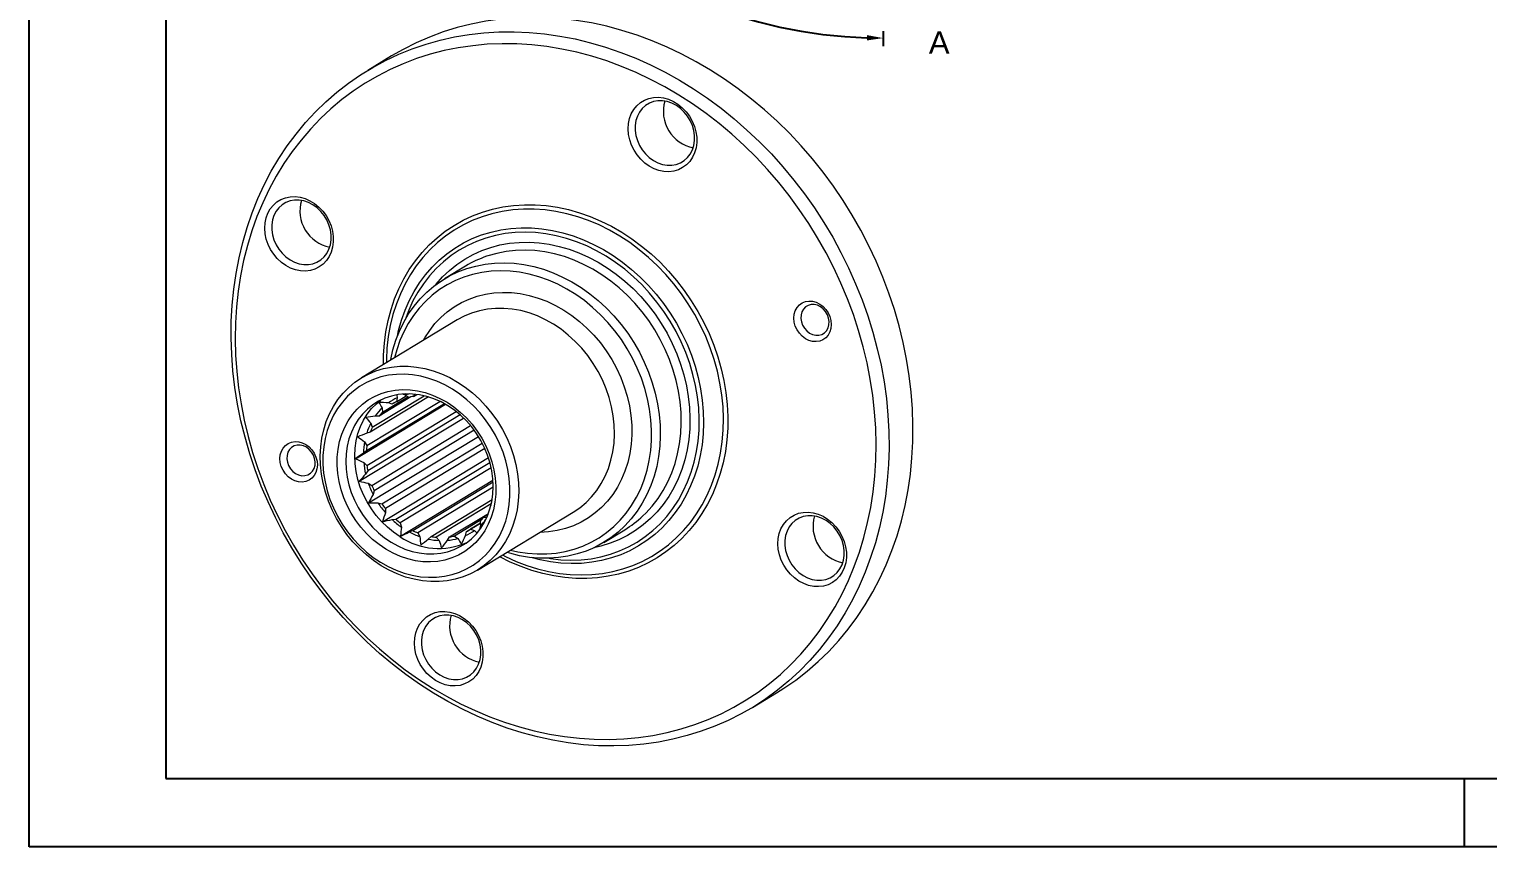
# Model space of a CAD drawing. Header units: millimetres. Extents: x 2429 to 2877, y 1091 to 1407.
# Drawn here: x 2429 to 2656.5, y 1091 to 1218.4 of the extents above; entities that cross this region are included whole.
import ezdxf

# ---------------------------------------------------------------- set-up
doc = ezdxf.new("R2010")
doc.units = ezdxf.units.MM
doc.linetypes.add('ACAD_ISO05W100', pattern=[33, 24, -3, 0, -3, 0, -3])
doc.layers.add('AM_5', color=3, linetype='Continuous', lineweight=25)
doc.layers.add('AM_BOR', color=2, linetype='ACAD_ISO05W100', lineweight=35)
doc.styles.get("Standard").update_dxf_attribs({"font": 'arial.ttf'})
doc.dimstyles.new('ISO-25', dxfattribs={"dimtxt": 3, "dimasz": 2.5, "dimexe": 1.25, "dimexo": 0.625, "dimtad": 1, "dimtxsty": 'Standard', "dimcen": 2.5, "dimadec": 0, "dimazin": 0, "dimtfac": 1, "dimtmove": 0, "dimatfit": 3, "dimfxl": 1, "dimarcsym": 0})

# ---------------------------------------------------------------- blocks, each defined once
blk = doc.blocks.new('A3 ZTL')
for p, q in [((19.57, 280.82), (19.57, 9.78)), ((19.57, 9.78), (401.17, 9.78))]:
    blk.add_line(p, q)
at = {"layer": 'AM_BOR', "color": 135, "linetype": 'Continuous', "lineweight": 25}
for p, q in [((0, 0), (0, 290.61)), ((410.96, 0), (0, 0))]:
    blk.add_line(p, q, dxfattribs=at)
at = {"layer": 'AM_BOR', "color": 135, "lineweight": 25}
blk.add_line((205.48, 9.78), (205.48, 0), dxfattribs=at)
blk = doc.blocks.new('*D47')
at = {"layer": 'AM_5', "color": 0, "lineweight": -2}
for p, q in [((2519.13, 1249.95), (2507.58, 1238.39)), ((2562.19, 1218.12), (2562.19, 1215.77))]:
    blk.add_line(p, q, dxfattribs=at)
blk.add_arc((2562.19, 1293), 75.98, 226.8852, 268.1148, dxfattribs=at)
at = {"layer": 'AM_5', "color": 0}
for points in [[(2509.97, 1237.24), (2510.55, 1237.84), (2508.46, 1239.28)], [(2559.7, 1217.48), (2559.68, 1216.65), (2562.19, 1217.02)]]:
    blk.add_solid(points, dxfattribs=at)
at = {"layer": 'Defpoints', "color": 0}
for p in [(2562.19, 1367.26), (2535.51, 1266.32), (2519.57, 1250.39), (2524.2, 1227.2), (2562.19, 1218.74)]:
    blk.add_point(p, dxfattribs=at)
at = {"layer": 'AM_5', "color": 0, "insert": (2533.94, 1224.79), "char_height": 3, "attachment_point": 5, "rotation": 337.5}
blk.add_mtext('45°', dxfattribs=at)

msp = doc.modelspace()

# ---------------------------------------------------------------- linework, layer by layer
at = {"color": 7, "linetype": 'Continuous', "lineweight": 15}
for p, q in [((2485.569, 1214.251), (2481.836, 1211.994)), ((2497.091, 1181.487), (2493.824, 1179.512)), ((2495.787, 1173.103), (2480.855, 1164.078)), ((2493.789, 1160.046), (2481.627, 1152.694)), ((2481.715, 1153.536), (2493.084, 1160.408)), ((2491.294, 1161.099), (2482.237, 1155.624)), ((2482.546, 1156.367), (2490.657, 1161.27)), ((2488.579, 1161.115), (2483.62, 1158.117)), ((2484.126, 1158.702), (2488.1, 1161.104)), ((2485.664, 1159.971), (2485.062, 1160.169)), ((2485.988, 1160.167), (2485.664, 1159.971)), ((2486.325, 1160.349), (2487.849, 1161.271)), ((2486.453, 1160.966), (2486.325, 1160.349)), ((2486.354, 1161.368), (2486.453, 1160.966)), ((2487.65, 1161.403), (2487.321, 1161.493)), ((2488.202, 1161.036), (2487.65, 1161.403)), ((2489.156, 1161.522), (2488.965, 1161.178)), ((2488.965, 1161.178), (2489.476, 1161.486)), ((2479.923, 1151.479), (2493.948, 1159.956)), ((2480.494, 1147.951), (2496.797, 1157.806)), ((2481.698, 1150.436), (2495.606, 1158.843)), ((2496.274, 1158.29), (2481.839, 1149.565)), ((2483.62, 1158.117), (2483.017, 1158.129)), ((2484.081, 1159.36), (2484.126, 1158.702)), ((2482.237, 1155.624), (2481.682, 1155.45)), ((2482.333, 1157.014), (2482.546, 1156.367)), ((2482.497, 1147.32), (2497.891, 1156.625)), ((2498.448, 1155.913), (2482.855, 1146.489)), ((2481.349, 1154.119), (2481.715, 1153.536)), ((2481.944, 1144.587), (2499.099, 1154.956)), ((2484.048, 1144.44), (2499.704, 1153.902)), ((2481.627, 1152.694), (2481.165, 1152.348)), ((2484.155, 1141.659), (2500.665, 1151.638)), ((2500.1, 1153.088), (2484.594, 1143.716)), ((2481.21, 1150.909), (2481.698, 1150.436)), ((2481.839, 1149.565), (2481.507, 1149.074)), ((2486.225, 1142.028), (2500.892, 1150.893)), ((2501.098, 1150.044), (2486.915, 1141.471)), ((2481.926, 1147.643), (2482.497, 1147.32)), ((2482.855, 1146.489), (2482.681, 1145.893)), ((2486.949, 1139.404), (2501.371, 1148.121)), ((2488.851, 1140.281), (2501.387, 1147.858)), ((2501.404, 1147.053), (2489.629, 1139.935)), ((2483.441, 1144.587), (2484.048, 1144.44)), ((2491.714, 1139.34), (2501.237, 1145.096)), ((2501.106, 1144.425), (2492.517, 1139.234)), ((2484.594, 1143.716), (2484.591, 1143.064)), ((2485.63, 1141.988), (2486.225, 1142.028)), ((2494.582, 1139.281), (2500.672, 1142.962)), ((2499.681, 1142.044), (2495.345, 1139.423)), ((2498.96, 1134.124), (2513.892, 1143.15)), ((2500.587, 1142.74), (2499.927, 1142.341)), ((2499.927, 1142.341), (2500.415, 1142.331)), ((2501.015, 1144.049), (2501.001, 1144.091)), ((2486.915, 1141.471), (2487.083, 1140.816)), ((2488.317, 1140.057), (2488.851, 1140.281)), ((2489.629, 1139.935), (2489.956, 1139.33)), ((2497.094, 1139.493), (2497.223, 1140.109)), ((2497.223, 1140.109), (2499.442, 1141.45)), ((2499.443, 1141.43), (2497.884, 1140.487)), ((2497.884, 1140.487), (2498.486, 1140.29)), ((2498.486, 1140.29), (2498.848, 1139.939)), ((2499.304, 1140.446), (2499.466, 1141.099)), ((2499.466, 1141.099), (2499.421, 1141.757)), ((2518.654, 1138.433), (2521.92, 1140.408)), ((2491.284, 1138.95), (2491.714, 1139.34)), ((2492.517, 1139.234), (2492.975, 1138.727)), ((2494.291, 1138.757), (2494.582, 1139.281)), ((2495.345, 1139.423), (2495.897, 1139.056)), ((2541.841, 1112.72), (2545.574, 1114.977))]:
    msp.add_line(p, q, dxfattribs=at)
at = {"color": 7, "linetype": 'Continuous', "lineweight": 15, "flags": 128}
for points in [[(2535.299, 1212.039), (2533.074, 1213.342), (2530.812, 1214.539), (2528.516, 1215.629), (2526.193, 1216.607), (2523.846, 1217.473), (2521.482, 1218.225), (2519.105, 1218.861), (2516.72, 1219.379), (2514.333, 1219.778), (2511.948, 1220.058), (2509.571, 1220.218), (2507.208, 1220.257), (2504.862, 1220.176), (2502.539, 1219.975), (2500.245, 1219.653), (2497.984, 1219.213), (2495.761, 1218.654), (2493.581, 1217.978), (2491.449, 1217.187), (2489.368, 1216.281), (2487.345, 1215.264), (2485.569, 1214.251)], [(2492.112, 1114.932), (2489.93, 1116.337), (2487.796, 1117.842), (2485.713, 1119.444), (2483.688, 1121.139), (2481.723, 1122.923), (2479.824, 1124.792), (2477.993, 1126.742), (2476.237, 1128.77), (2474.557, 1130.871), (2472.958, 1133.039), (2471.443, 1135.271), (2470.016, 1137.562), (2468.679, 1139.907), (2467.436, 1142.3), (2466.289, 1144.737), (2465.24, 1147.211), (2464.293, 1149.719), (2463.448, 1152.254), (2462.709, 1154.811), (2462.075, 1157.384), (2461.55, 1159.968), (2461.133, 1162.557), (2460.826, 1165.146), (2460.63, 1167.728), (2460.544, 1170.299), (2460.57, 1172.853), (2460.707, 1175.384), (2460.954, 1177.887), (2461.312, 1180.356), (2461.779, 1182.786), (2462.355, 1185.172), (2463.037, 1187.509), (2463.826, 1189.791), (2464.718, 1192.014), (2465.712, 1194.172), (2466.807, 1196.262), (2467.998, 1198.278), (2469.285, 1200.216), (2470.664, 1202.073), (2472.132, 1203.843), (2473.686, 1205.524), (2475.323, 1207.11), (2477.039, 1208.601), (2478.83, 1209.99), (2480.693, 1211.277), (2482.623, 1212.458), (2484.616, 1213.53), (2486.669, 1214.492), (2488.776, 1215.34), (2490.932, 1216.074), (2493.134, 1216.692), (2495.377, 1217.191), (2497.655, 1217.572), (2499.964, 1217.834), (2502.299, 1217.975), (2504.654, 1217.996), (2507.025, 1217.896), (2509.407, 1217.676), (2511.793, 1217.337), (2514.18, 1216.878), (2516.562, 1216.301), (2518.933, 1215.607), (2521.289, 1214.798), (2523.625, 1213.876), (2525.935, 1212.841), (2528.214, 1211.698), (2530.458, 1210.447), (2532.662, 1209.093), (2534.821, 1207.637), (2536.93, 1206.083), (2538.984, 1204.435), (2540.98, 1202.695), (2542.912, 1200.868), (2544.778, 1198.957), (2546.572, 1196.968), (2548.291, 1194.903), (2549.93, 1192.768), (2551.488, 1190.567), (2552.959, 1188.305), (2554.341, 1185.986), (2555.632, 1183.617), (2556.827, 1181.201), (2557.925, 1178.745), (2558.924, 1176.253), (2559.82, 1173.731), (2560.612, 1171.185), (2561.299, 1168.619), (2561.878, 1166.04), (2562.35, 1163.453), (2562.712, 1160.863), (2562.963, 1158.277), (2563.104, 1155.699), (2563.134, 1153.136), (2563.053, 1150.593), (2562.861, 1148.075), (2562.558, 1145.589), (2562.146, 1143.138), (2561.624, 1140.729), (2560.995, 1138.367), (2560.259, 1136.057), (2559.419, 1133.804), (2558.475, 1131.613), (2557.43, 1129.489), (2556.287, 1127.435), (2555.047, 1125.457), (2553.714, 1123.56), (2552.29, 1121.746), (2550.779, 1120.02), (2549.183, 1118.386), (2547.506, 1116.847), (2545.752, 1115.406), (2543.925, 1114.068), (2542.028, 1112.834), (2540.065, 1111.707), (2538.042, 1110.69), (2535.962, 1109.784), (2533.829, 1108.993), (2531.649, 1108.317), (2529.426, 1107.758), (2527.165, 1107.318), (2524.871, 1106.996), (2522.549, 1106.795), (2520.203, 1106.714), (2517.839, 1106.753), (2515.462, 1106.913), (2513.078, 1107.193), (2510.69, 1107.593), (2508.306, 1108.111), (2505.928, 1108.746), (2503.564, 1109.498), (2501.218, 1110.364), (2498.894, 1111.342), (2496.599, 1112.432), (2494.336, 1113.629), (2492.112, 1114.932)], [(2491.922, 1115.735), (2494.105, 1114.457), (2496.326, 1113.283), (2498.579, 1112.216), (2500.86, 1111.258), (2503.164, 1110.412), (2505.485, 1109.679), (2507.818, 1109.061), (2510.159, 1108.559), (2512.502, 1108.175), (2514.842, 1107.908), (2517.174, 1107.761), (2519.492, 1107.732), (2521.792, 1107.823), (2524.069, 1108.032), (2526.317, 1108.36), (2528.532, 1108.806), (2530.709, 1109.369), (2532.843, 1110.047), (2534.929, 1110.839), (2536.962, 1111.744), (2538.939, 1112.759), (2540.855, 1113.882), (2542.705, 1115.11), (2544.486, 1116.442), (2546.194, 1117.873), (2547.825, 1119.402), (2549.375, 1121.023), (2550.841, 1122.735), (2552.22, 1124.533), (2553.508, 1126.413), (2554.704, 1128.372), (2555.803, 1130.404), (2556.804, 1132.505), (2557.705, 1134.671), (2558.504, 1136.897), (2559.199, 1139.178), (2559.787, 1141.509), (2560.269, 1143.885), (2560.643, 1146.301), (2560.908, 1148.751), (2561.064, 1151.23), (2561.11, 1153.732), (2561.046, 1156.253), (2560.872, 1158.786), (2560.589, 1161.326), (2560.198, 1163.867), (2559.698, 1166.404), (2559.092, 1168.931), (2558.38, 1171.443), (2557.565, 1173.934), (2556.647, 1176.398), (2555.63, 1178.831), (2554.514, 1181.227), (2553.304, 1183.58), (2552, 1185.886), (2550.607, 1188.138), (2549.127, 1190.334), (2547.564, 1192.467), (2545.92, 1194.533), (2544.2, 1196.527), (2542.407, 1198.445), (2540.546, 1200.283), (2538.62, 1202.036), (2536.633, 1203.702), (2534.591, 1205.275), (2532.496, 1206.754), (2530.355, 1208.133), (2528.172, 1209.412), (2525.951, 1210.585), (2523.698, 1211.652), (2521.417, 1212.61), (2519.114, 1213.456), (2516.793, 1214.189), (2514.459, 1214.807), (2512.119, 1215.309), (2509.776, 1215.694), (2507.436, 1215.96), (2505.104, 1216.108), (2502.785, 1216.136), (2500.485, 1216.046), (2498.209, 1215.836), (2495.96, 1215.508), (2493.745, 1215.062), (2491.569, 1214.5), (2489.435, 1213.821), (2487.349, 1213.029), (2485.315, 1212.125), (2483.338, 1211.11), (2481.423, 1209.987), (2479.572, 1208.758), (2477.791, 1207.427), (2476.083, 1205.995), (2474.453, 1204.467), (2472.902, 1202.845), (2471.436, 1201.133), (2470.058, 1199.335), (2468.769, 1197.455), (2467.574, 1195.497), (2466.474, 1193.465), (2465.473, 1191.363), (2464.572, 1189.197), (2463.773, 1186.971), (2463.079, 1184.69), (2462.49, 1182.359), (2462.008, 1179.983), (2461.634, 1177.568), (2461.369, 1175.118), (2461.214, 1172.639), (2461.168, 1170.136), (2461.231, 1167.616), (2461.405, 1165.083), (2461.688, 1162.543), (2462.08, 1160.002), (2462.579, 1157.465), (2463.185, 1154.937), (2463.897, 1152.426), (2464.713, 1149.935), (2465.63, 1147.47), (2466.648, 1145.037), (2467.763, 1142.642), (2468.974, 1140.289), (2470.277, 1137.983), (2471.67, 1135.73), (2473.151, 1133.535), (2474.714, 1131.402), (2476.358, 1129.336), (2478.078, 1127.342), (2479.87, 1125.424), (2481.732, 1123.586), (2483.658, 1121.832), (2485.644, 1120.167), (2487.687, 1118.593), (2489.781, 1117.115), (2491.922, 1115.735)], [(2545.574, 1114.977), (2546.718, 1115.694), (2548.58, 1116.981), (2550.372, 1118.37), (2552.087, 1119.861), (2553.724, 1121.448), (2555.278, 1123.128), (2556.746, 1124.898), (2558.125, 1126.755), (2559.412, 1128.693), (2560.604, 1130.709), (2561.698, 1132.799), (2562.693, 1134.957), (2563.585, 1137.18), (2564.373, 1139.462), (2565.056, 1141.799), (2565.631, 1144.185), (2566.099, 1146.615), (2566.456, 1149.084), (2566.704, 1151.587), (2566.84, 1154.118), (2566.866, 1156.672), (2566.781, 1159.243), (2566.584, 1161.825), (2566.277, 1164.414), (2565.861, 1167.003), (2565.335, 1169.587), (2564.702, 1172.16), (2563.962, 1174.717), (2563.118, 1177.252), (2562.17, 1179.76), (2561.122, 1182.234), (2559.975, 1184.671), (2558.731, 1187.064), (2557.395, 1189.409), (2555.967, 1191.7), (2554.453, 1193.932), (2552.854, 1196.1), (2551.174, 1198.201), (2549.417, 1200.229), (2547.587, 1202.179), (2545.687, 1204.048), (2543.723, 1205.832), (2541.697, 1207.527), (2539.615, 1209.129), (2537.48, 1210.634), (2535.299, 1212.039)], [(2525.747, 1197.054), (2525.05, 1197.548), (2524.411, 1198.138), (2523.845, 1198.81), (2523.363, 1199.55), (2522.976, 1200.342), (2522.692, 1201.17), (2522.516, 1202.015), (2522.454, 1202.86), (2522.505, 1203.687), (2522.67, 1204.478), (2522.944, 1205.215), (2523.321, 1205.885), (2523.794, 1206.471), (2524.353, 1206.963), (2524.985, 1207.348), (2525.677, 1207.62), (2526.414, 1207.772), (2527.182, 1207.801), (2527.962, 1207.706), (2528.739, 1207.489), (2529.496, 1207.156), (2530.217, 1206.713), (2530.887, 1206.169), (2531.491, 1205.537), (2532.016, 1204.829), (2532.452, 1204.061), (2532.789, 1203.249), (2533.019, 1202.41), (2533.138, 1201.563), (2533.144, 1200.724), (2533.036, 1199.914), (2532.816, 1199.147), (2532.489, 1198.442), (2532.063, 1197.812), (2531.546, 1197.272), (2530.949, 1196.832), (2530.285, 1196.503), (2529.568, 1196.29), (2528.814, 1196.2), (2528.038, 1196.233), (2527.257, 1196.389), (2526.488, 1196.664), (2525.747, 1197.054)], [(2526.392, 1197.933), (2527.085, 1197.574), (2527.804, 1197.329), (2528.533, 1197.205), (2529.253, 1197.205), (2529.946, 1197.328), (2530.596, 1197.572), (2531.186, 1197.93), (2531.703, 1198.394), (2532.132, 1198.953), (2532.464, 1199.592), (2532.691, 1200.296), (2532.806, 1201.047), (2532.808, 1201.828), (2532.695, 1202.618), (2532.471, 1203.399), (2532.142, 1204.151), (2531.715, 1204.855), (2531.201, 1205.495), (2530.612, 1206.054), (2529.963, 1206.519), (2529.271, 1206.878), (2528.552, 1207.123), (2527.823, 1207.247), (2527.103, 1207.248), (2526.41, 1207.125), (2525.76, 1206.881), (2525.169, 1206.523), (2524.653, 1206.059), (2524.224, 1205.5), (2523.892, 1204.861), (2523.665, 1204.157), (2523.55, 1203.405), (2523.548, 1202.625), (2523.661, 1201.835), (2523.884, 1201.054), (2524.214, 1200.302), (2524.641, 1199.597), (2525.155, 1198.958), (2525.744, 1198.398), (2526.392, 1197.933)], [(2469.075, 1181.577), (2468.378, 1182.072), (2467.74, 1182.662), (2467.173, 1183.334), (2466.692, 1184.074), (2466.304, 1184.866), (2466.02, 1185.694), (2465.845, 1186.539), (2465.782, 1187.384), (2465.834, 1188.211), (2465.998, 1189.001), (2466.272, 1189.739), (2466.65, 1190.409), (2467.123, 1190.995), (2467.681, 1191.486), (2468.313, 1191.872), (2469.005, 1192.144), (2469.743, 1192.295), (2470.51, 1192.324), (2471.291, 1192.23), (2472.068, 1192.013), (2472.825, 1191.68), (2473.546, 1191.237), (2474.216, 1190.693), (2474.82, 1190.06), (2475.345, 1189.352), (2475.781, 1188.584), (2476.117, 1187.772), (2476.348, 1186.934), (2476.467, 1186.086), (2476.472, 1185.248), (2476.364, 1184.437), (2476.144, 1183.671), (2475.818, 1182.965), (2475.392, 1182.336), (2474.874, 1181.795), (2474.278, 1181.356), (2473.614, 1181.026), (2472.897, 1180.814), (2472.142, 1180.723), (2471.367, 1180.756), (2470.586, 1180.912), (2469.817, 1181.188), (2469.075, 1181.577)], [(2469.721, 1182.457), (2470.413, 1182.098), (2471.133, 1181.853), (2471.861, 1181.729), (2472.581, 1181.728), (2473.275, 1181.852), (2473.925, 1182.095), (2474.515, 1182.454), (2475.031, 1182.918), (2475.461, 1183.476), (2475.793, 1184.115), (2476.019, 1184.819), (2476.135, 1185.571), (2476.136, 1186.351), (2476.024, 1187.142), (2475.8, 1187.923), (2475.471, 1188.674), (2475.043, 1189.379), (2474.529, 1190.019), (2473.941, 1190.578), (2473.292, 1191.043), (2472.6, 1191.402), (2471.88, 1191.647), (2471.152, 1191.771), (2470.432, 1191.772), (2469.738, 1191.648), (2469.088, 1191.405), (2468.498, 1191.046), (2467.982, 1190.582), (2467.552, 1190.024), (2467.22, 1189.385), (2466.994, 1188.681), (2466.878, 1187.929), (2466.877, 1187.149), (2466.989, 1186.358), (2467.213, 1185.577), (2467.542, 1184.826), (2467.97, 1184.121), (2468.484, 1183.481), (2469.072, 1182.922), (2469.721, 1182.457)], [(2485.404, 1166.827), (2485.419, 1166.908), (2485.772, 1168.447), (2486.231, 1169.937), (2486.795, 1171.369), (2487.46, 1172.737), (2488.223, 1174.033), (2489.08, 1175.251), (2490.027, 1176.383), (2491.058, 1177.425), (2492.168, 1178.371), (2493.351, 1179.215), (2494.602, 1179.954), (2495.913, 1180.584), (2497.278, 1181.101), (2498.69, 1181.503), (2500.141, 1181.787), (2501.624, 1181.952), (2503.131, 1181.997), (2504.655, 1181.923), (2506.186, 1181.728), (2507.718, 1181.416), (2509.242, 1180.986), (2510.751, 1180.441), (2512.236, 1179.784), (2513.689, 1179.019), (2515.104, 1178.149), (2516.473, 1177.18), (2517.788, 1176.115), (2519.043, 1174.961), (2520.231, 1173.724), (2521.347, 1172.41), (2522.383, 1171.026), (2523.336, 1169.579), (2524.199, 1168.076), (2524.969, 1166.526), (2525.641, 1164.937), (2526.211, 1163.317), (2526.678, 1161.674), (2527.038, 1160.017), (2527.29, 1158.354), (2527.432, 1156.695), (2527.463, 1155.048), (2527.384, 1153.421), (2527.195, 1151.823), (2526.896, 1150.262), (2526.49, 1148.747), (2525.978, 1147.285), (2525.363, 1145.884), (2524.649, 1144.551), (2523.838, 1143.293), (2522.936, 1142.117), (2521.946, 1141.029), (2520.875, 1140.035), (2519.728, 1139.139), (2518.51, 1138.347), (2517.228, 1137.662), (2515.889, 1137.089), (2514.499, 1136.629), (2513.067, 1136.286), (2511.599, 1136.061), (2510.103, 1135.956), (2508.587, 1135.97), (2507.058, 1136.105), (2505.526, 1136.359), (2503.997, 1136.73), (2503.509, 1136.874)], [(2504.118, 1137.242), (2505.261, 1136.984), (2506.765, 1136.751), (2508.263, 1136.636), (2509.747, 1136.643), (2511.209, 1136.77), (2512.642, 1137.016), (2514.038, 1137.381), (2515.388, 1137.863), (2516.685, 1138.458), (2517.923, 1139.163), (2519.095, 1139.976), (2520.194, 1140.89), (2521.214, 1141.902), (2522.15, 1143.005), (2522.996, 1144.194), (2523.749, 1145.462), (2524.403, 1146.803), (2524.955, 1148.208), (2525.403, 1149.671), (2525.743, 1151.183), (2525.975, 1152.736), (2526.096, 1154.321), (2526.106, 1155.93), (2526.005, 1157.555), (2525.793, 1159.185), (2525.472, 1160.813), (2525.044, 1162.43), (2524.51, 1164.025), (2523.874, 1165.592), (2523.139, 1167.121), (2522.309, 1168.604), (2521.389, 1170.033), (2520.383, 1171.4), (2519.298, 1172.697), (2518.139, 1173.918), (2516.913, 1175.056), (2515.625, 1176.105), (2514.284, 1177.058), (2512.896, 1177.911), (2511.469, 1178.659), (2510.012, 1179.298), (2508.531, 1179.824), (2507.035, 1180.235), (2505.532, 1180.529), (2504.03, 1180.703), (2502.538, 1180.757), (2501.064, 1180.69), (2499.615, 1180.503), (2498.2, 1180.197), (2496.826, 1179.774), (2495.501, 1179.235), (2494.233, 1178.584), (2493.027, 1177.825), (2491.891, 1176.961), (2490.831, 1175.997), (2489.852, 1174.939), (2488.96, 1173.792), (2488.16, 1172.563), (2487.457, 1171.257), (2486.853, 1169.883), (2486.353, 1168.448), (2486.013, 1167.196)], [(2550.089, 1170.179), (2549.585, 1170.554), (2549.143, 1171.018), (2548.781, 1171.554), (2548.513, 1172.141), (2548.348, 1172.755), (2548.293, 1173.375), (2548.35, 1173.975), (2548.517, 1174.534), (2548.788, 1175.028), (2549.152, 1175.44), (2549.595, 1175.754), (2550.1, 1175.957), (2550.648, 1176.041), (2551.217, 1176.004), (2551.787, 1175.847), (2552.334, 1175.576), (2552.838, 1175.201), (2553.279, 1174.737), (2553.642, 1174.201), (2553.91, 1173.615), (2554.075, 1173), (2554.13, 1172.38), (2554.073, 1171.78), (2553.906, 1171.222), (2553.635, 1170.727), (2553.271, 1170.315), (2552.828, 1170.002), (2552.323, 1169.799), (2551.775, 1169.714), (2551.206, 1169.751), (2550.636, 1169.908), (2550.089, 1170.179)], [(2550.734, 1171.059), (2551.21, 1170.831), (2551.704, 1170.717), (2552.193, 1170.723), (2552.65, 1170.848), (2553.055, 1171.086), (2553.386, 1171.425), (2553.626, 1171.849), (2553.764, 1172.335), (2553.793, 1172.86), (2553.711, 1173.397), (2553.522, 1173.919), (2553.236, 1174.401), (2552.868, 1174.817), (2552.435, 1175.147), (2551.96, 1175.375), (2551.465, 1175.489), (2550.977, 1175.484), (2550.519, 1175.359), (2550.115, 1175.121), (2549.784, 1174.781), (2549.544, 1174.358), (2549.406, 1173.872), (2549.377, 1173.347), (2549.459, 1172.81), (2549.647, 1172.287), (2549.933, 1171.806), (2550.302, 1171.39), (2550.734, 1171.059)], [(2483.955, 1134.792), (2482.765, 1135.588), (2481.626, 1136.482), (2480.547, 1137.466), (2479.535, 1138.535), (2478.598, 1139.679), (2477.743, 1140.892), (2476.975, 1142.163), (2476.3, 1143.485), (2475.724, 1144.847), (2475.249, 1146.24), (2474.88, 1147.653), (2474.62, 1149.077), (2474.47, 1150.501), (2474.43, 1151.914), (2474.503, 1153.308), (2474.686, 1154.671), (2474.979, 1155.994), (2475.38, 1157.268), (2475.885, 1158.483), (2476.491, 1159.63), (2477.194, 1160.701), (2477.989, 1161.688), (2478.869, 1162.585), (2479.829, 1163.385), (2480.861, 1164.082), (2481.959, 1164.671), (2483.114, 1165.147), (2484.318, 1165.508), (2485.562, 1165.751), (2486.838, 1165.874), (2488.135, 1165.876), (2489.446, 1165.758), (2490.759, 1165.519), (2492.067, 1165.162), (2493.359, 1164.689), (2494.626, 1164.104), (2495.859, 1163.41), (2497.049, 1162.614), (2498.188, 1161.72), (2499.267, 1160.736), (2500.279, 1159.667), (2501.216, 1158.523), (2502.071, 1157.31), (2502.839, 1156.039), (2503.514, 1154.717), (2504.09, 1153.355), (2504.565, 1151.962), (2504.934, 1150.549), (2505.194, 1149.125), (2505.345, 1147.701), (2505.384, 1146.287), (2505.311, 1144.894), (2505.128, 1143.531), (2504.835, 1142.207), (2504.435, 1140.934), (2503.929, 1139.719), (2503.323, 1138.572), (2502.62, 1137.501), (2501.826, 1136.514), (2500.945, 1135.617), (2499.985, 1134.817), (2498.953, 1134.12), (2497.855, 1133.531), (2496.7, 1133.055), (2495.496, 1132.693), (2494.252, 1132.451), (2492.976, 1132.328), (2491.679, 1132.326), (2490.369, 1132.444), (2489.055, 1132.683), (2487.747, 1133.04), (2486.455, 1133.513), (2485.188, 1134.098), (2483.955, 1134.792)], [(2483.828, 1135.327), (2485.024, 1134.657), (2486.253, 1134.094), (2487.506, 1133.644), (2488.774, 1133.309), (2490.047, 1133.092), (2491.316, 1132.995), (2492.57, 1133.018), (2493.801, 1133.161), (2494.998, 1133.424), (2496.153, 1133.803), (2497.257, 1134.297), (2498.301, 1134.902), (2499.278, 1135.612), (2500.18, 1136.423), (2501, 1137.329), (2501.733, 1138.322), (2502.371, 1139.394), (2502.912, 1140.539), (2503.35, 1141.746), (2503.682, 1143.007), (2503.905, 1144.313), (2504.019, 1145.652), (2504.021, 1147.016), (2503.913, 1148.394), (2503.694, 1149.775), (2503.367, 1151.148), (2502.934, 1152.504), (2502.399, 1153.832), (2501.764, 1155.121), (2501.036, 1156.363), (2500.22, 1157.547), (2499.321, 1158.665), (2498.348, 1159.708), (2497.306, 1160.668), (2496.205, 1161.538), (2495.052, 1162.311), (2493.857, 1162.981), (2492.628, 1163.544), (2491.375, 1163.994), (2490.107, 1164.329), (2488.833, 1164.546), (2487.565, 1164.643), (2486.311, 1164.62), (2485.08, 1164.477), (2483.883, 1164.214), (2482.728, 1163.834), (2481.624, 1163.34), (2480.58, 1162.736), (2479.603, 1162.025), (2478.701, 1161.214), (2477.881, 1160.309), (2477.148, 1159.316), (2476.51, 1158.244), (2475.969, 1157.099), (2475.531, 1155.892), (2475.199, 1154.631), (2474.976, 1153.325), (2474.862, 1151.985), (2474.86, 1150.622), (2474.968, 1149.244), (2475.187, 1147.863), (2475.514, 1146.49), (2475.947, 1145.134), (2476.482, 1143.806), (2477.117, 1142.517), (2477.845, 1141.275), (2478.661, 1140.091), (2479.559, 1138.973), (2480.533, 1137.93), (2481.574, 1136.97), (2482.676, 1136.1), (2483.828, 1135.327)], [(2484.679, 1137.371), (2483.614, 1138.091), (2482.602, 1138.908), (2481.651, 1139.814), (2480.772, 1140.803), (2479.971, 1141.863), (2479.255, 1142.987), (2478.632, 1144.164), (2478.107, 1145.382), (2477.684, 1146.632), (2477.368, 1147.902), (2477.161, 1149.18), (2477.065, 1150.454), (2477.082, 1151.714), (2477.21, 1152.948), (2477.449, 1154.144), (2477.797, 1155.292), (2478.25, 1156.381), (2478.804, 1157.402), (2479.455, 1158.345), (2480.196, 1159.202), (2481.021, 1159.965), (2481.922, 1160.627), (2482.892, 1161.182), (2483.92, 1161.625), (2484.999, 1161.952), (2486.118, 1162.16), (2487.267, 1162.248), (2488.435, 1162.213), (2489.613, 1162.058), (2490.789, 1161.782), (2491.953, 1161.389), (2493.094, 1160.882), (2494.202, 1160.266), (2495.267, 1159.547), (2496.279, 1158.73), (2497.229, 1157.823), (2498.109, 1156.835), (2498.91, 1155.775), (2499.626, 1154.651), (2500.249, 1153.474), (2500.774, 1152.256), (2501.197, 1151.006), (2501.513, 1149.736), (2501.72, 1148.458), (2501.816, 1147.184), (2501.799, 1145.924), (2501.671, 1144.69), (2501.432, 1143.494), (2501.084, 1142.346), (2500.631, 1141.256), (2500.077, 1140.236), (2499.426, 1139.292), (2498.685, 1138.435), (2497.86, 1137.673), (2496.958, 1137.011), (2495.989, 1136.456), (2494.961, 1136.013), (2493.882, 1135.686), (2492.763, 1135.477), (2491.614, 1135.39), (2490.446, 1135.425), (2489.268, 1135.58), (2488.092, 1135.856), (2486.928, 1136.249), (2485.787, 1136.755), (2484.679, 1137.371)], [(2485.486, 1138.471), (2486.547, 1137.883), (2487.641, 1137.403), (2488.757, 1137.035), (2489.884, 1136.784), (2491.011, 1136.651), (2492.127, 1136.638), (2493.222, 1136.745), (2494.286, 1136.971), (2495.307, 1137.314), (2496.276, 1137.771), (2497.183, 1138.336), (2498.021, 1139.006), (2498.78, 1139.772), (2499.454, 1140.629), (2500.036, 1141.567), (2500.521, 1142.577), (2500.903, 1143.65), (2501.179, 1144.776), (2501.347, 1145.944), (2501.405, 1147.142), (2501.352, 1148.358), (2501.189, 1149.582), (2500.917, 1150.801), (2500.539, 1152.004), (2500.058, 1153.179), (2499.48, 1154.315), (2498.81, 1155.4), (2498.054, 1156.425), (2497.219, 1157.379), (2496.314, 1158.254), (2495.348, 1159.04), (2494.329, 1159.731), (2493.267, 1160.319), (2492.173, 1160.799), (2491.057, 1161.167), (2489.93, 1161.418), (2488.803, 1161.551), (2487.687, 1161.564), (2486.592, 1161.457), (2485.529, 1161.231), (2484.508, 1160.888), (2483.539, 1160.431), (2482.631, 1159.865), (2481.793, 1159.196), (2481.034, 1158.43), (2480.36, 1157.573), (2479.778, 1156.635), (2479.293, 1155.625), (2478.911, 1154.552), (2478.635, 1153.426), (2478.467, 1152.258), (2478.409, 1151.06), (2478.462, 1149.844), (2478.626, 1148.62), (2478.898, 1147.4), (2479.276, 1146.198), (2479.756, 1145.023), (2480.334, 1143.887), (2481.004, 1142.802), (2481.76, 1141.777), (2482.595, 1140.823), (2483.5, 1139.948), (2484.466, 1139.162), (2485.486, 1138.471)], [(2486.885, 1139.317), (2485.866, 1140.008), (2484.9, 1140.794), (2483.995, 1141.669), (2483.16, 1142.623), (2482.404, 1143.648), (2481.734, 1144.733), (2481.156, 1145.869), (2480.675, 1147.044), (2480.297, 1148.247), (2480.025, 1149.466), (2479.862, 1150.69), (2479.809, 1151.907), (2479.867, 1153.104), (2480.035, 1154.272), (2480.311, 1155.398), (2480.693, 1156.471), (2481.178, 1157.482), (2481.76, 1158.419), (2482.434, 1159.276), (2483.193, 1160.042), (2483.901, 1160.618)], [(2469.944, 1148.292), (2469.44, 1148.667), (2468.998, 1149.132), (2468.636, 1149.667), (2468.367, 1150.254), (2468.202, 1150.869), (2468.147, 1151.488), (2468.205, 1152.089), (2468.372, 1152.647), (2468.643, 1153.141), (2469.006, 1153.553), (2469.449, 1153.867), (2469.955, 1154.07), (2470.502, 1154.154), (2471.072, 1154.118), (2471.641, 1153.96), (2472.188, 1153.689), (2472.692, 1153.314), (2473.134, 1152.85), (2473.496, 1152.314), (2473.765, 1151.728), (2473.93, 1151.113), (2473.985, 1150.493), (2473.927, 1149.893), (2473.76, 1149.335), (2473.49, 1148.84), (2473.126, 1148.428), (2472.683, 1148.115), (2472.178, 1147.912), (2471.63, 1147.827), (2471.06, 1147.864), (2470.491, 1148.021), (2469.944, 1148.292)], [(2470.589, 1149.172), (2471.065, 1148.944), (2471.559, 1148.83), (2472.047, 1148.836), (2472.505, 1148.961), (2472.909, 1149.199), (2473.24, 1149.538), (2473.48, 1149.962), (2473.618, 1150.448), (2473.647, 1150.973), (2473.565, 1151.51), (2473.377, 1152.032), (2473.091, 1152.514), (2472.723, 1152.93), (2472.29, 1153.261), (2471.814, 1153.489), (2471.32, 1153.603), (2470.832, 1153.597), (2470.374, 1153.472), (2469.969, 1153.234), (2469.639, 1152.894), (2469.398, 1152.471), (2469.26, 1151.985), (2469.231, 1151.46), (2469.313, 1150.923), (2469.502, 1150.4), (2469.788, 1149.919), (2470.156, 1149.503), (2470.589, 1149.172)], [(2501.055, 1144.21), (2501.043, 1144.182), (2501.001, 1144.091)], [(2549.087, 1132.397), (2548.389, 1132.892), (2547.751, 1133.482), (2547.185, 1134.154), (2546.703, 1134.894), (2546.316, 1135.686), (2546.031, 1136.513), (2545.856, 1137.359), (2545.794, 1138.204), (2545.845, 1139.03), (2546.009, 1139.821), (2546.283, 1140.559), (2546.661, 1141.228), (2547.134, 1141.815), (2547.692, 1142.306), (2548.324, 1142.692), (2549.017, 1142.963), (2549.754, 1143.115), (2550.521, 1143.144), (2551.302, 1143.049), (2552.079, 1142.833), (2552.836, 1142.5), (2553.557, 1142.056), (2554.227, 1141.513), (2554.831, 1140.88), (2555.356, 1140.172), (2555.792, 1139.404), (2556.129, 1138.592), (2556.359, 1137.753), (2556.478, 1136.906), (2556.484, 1136.068), (2556.375, 1135.257), (2556.156, 1134.491), (2555.829, 1133.785), (2555.403, 1133.155), (2554.886, 1132.615), (2554.289, 1132.175), (2553.625, 1131.846), (2552.908, 1131.634), (2552.154, 1131.543), (2551.378, 1131.576), (2550.597, 1131.732), (2549.828, 1132.008), (2549.087, 1132.397)], [(2549.732, 1133.277), (2550.425, 1132.918), (2551.144, 1132.673), (2551.873, 1132.549), (2552.592, 1132.548), (2553.286, 1132.671), (2553.936, 1132.915), (2554.526, 1133.273), (2555.042, 1133.737), (2555.472, 1134.296), (2555.804, 1134.935), (2556.031, 1135.639), (2556.146, 1136.391), (2556.147, 1137.171), (2556.035, 1137.962), (2555.811, 1138.742), (2555.482, 1139.494), (2555.055, 1140.199), (2554.54, 1140.838), (2553.952, 1141.398), (2553.303, 1141.863), (2552.611, 1142.222), (2551.891, 1142.467), (2551.163, 1142.591), (2550.443, 1142.591), (2549.749, 1142.468), (2549.1, 1142.224), (2548.509, 1141.866), (2547.993, 1141.402), (2547.563, 1140.844), (2547.231, 1140.204), (2547.005, 1139.5), (2546.889, 1138.749), (2546.888, 1137.968), (2547, 1137.178), (2547.224, 1136.397), (2547.554, 1135.645), (2547.981, 1134.941), (2548.495, 1134.301), (2549.083, 1133.742), (2549.732, 1133.277)], [(2492.415, 1116.921), (2491.718, 1117.416), (2491.079, 1118.005), (2490.513, 1118.677), (2490.031, 1119.417), (2489.644, 1120.209), (2489.36, 1121.037), (2489.185, 1121.882), (2489.122, 1122.727), (2489.174, 1123.554), (2489.338, 1124.345), (2489.612, 1125.083), (2489.989, 1125.752), (2490.462, 1126.339), (2491.021, 1126.83), (2491.653, 1127.215), (2492.345, 1127.487), (2493.083, 1127.639), (2493.85, 1127.668), (2494.63, 1127.573), (2495.407, 1127.357), (2496.165, 1127.023), (2496.886, 1126.58), (2497.555, 1126.036), (2498.159, 1125.404), (2498.685, 1124.696), (2499.121, 1123.928), (2499.457, 1123.116), (2499.687, 1122.277), (2499.807, 1121.43), (2499.812, 1120.592), (2499.704, 1119.781), (2499.484, 1119.014), (2499.158, 1118.309), (2498.731, 1117.679), (2498.214, 1117.139), (2497.617, 1116.699), (2496.953, 1116.37), (2496.237, 1116.157), (2495.482, 1116.067), (2494.706, 1116.1), (2493.926, 1116.256), (2493.156, 1116.531), (2492.415, 1116.921)], [(2493.061, 1117.801), (2493.753, 1117.441), (2494.473, 1117.197), (2495.201, 1117.072), (2495.921, 1117.072), (2496.615, 1117.195), (2497.264, 1117.439), (2497.855, 1117.797), (2498.371, 1118.261), (2498.8, 1118.82), (2499.133, 1119.459), (2499.359, 1120.163), (2499.475, 1120.914), (2499.476, 1121.695), (2499.364, 1122.485), (2499.14, 1123.266), (2498.81, 1124.018), (2498.383, 1124.722), (2497.869, 1125.362), (2497.28, 1125.921), (2496.632, 1126.386), (2495.939, 1126.746), (2495.22, 1126.99), (2494.491, 1127.114), (2493.771, 1127.115), (2493.078, 1126.992), (2492.428, 1126.748), (2491.838, 1126.39), (2491.322, 1125.926), (2490.892, 1125.367), (2490.56, 1124.728), (2490.333, 1124.024), (2490.218, 1123.273), (2490.216, 1122.492), (2490.329, 1121.702), (2490.553, 1120.921), (2490.882, 1120.169), (2491.309, 1119.465), (2491.824, 1118.825), (2492.412, 1118.266), (2493.061, 1117.801)]]:
    msp.add_lwpolyline(points, dxfattribs=at)
at = {"color": 8, "linetype": 'Continuous', "lineweight": 15, "flags": 128}
for points in [[(2484.286, 1166.152), (2484.309, 1167.659), (2484.436, 1169.477), (2484.674, 1171.265), (2485.02, 1173.013), (2485.473, 1174.717), (2486.032, 1176.368), (2486.694, 1177.959), (2487.456, 1179.485), (2488.316, 1180.938), (2489.269, 1182.314), (2490.313, 1183.605), (2491.442, 1184.808), (2492.652, 1185.916), (2493.938, 1186.926), (2495.294, 1187.834), (2496.716, 1188.635), (2498.197, 1189.326), (2499.731, 1189.905), (2501.312, 1190.368), (2502.933, 1190.715), (2504.588, 1190.944), (2506.27, 1191.053), (2507.972, 1191.043), (2509.687, 1190.913), (2511.408, 1190.664), (2513.128, 1190.297), (2514.84, 1189.814), (2516.536, 1189.216), (2518.211, 1188.505), (2519.856, 1187.686), (2521.465, 1186.761), (2523.032, 1185.734), (2524.551, 1184.608), (2526.014, 1183.39), (2527.416, 1182.084), (2528.751, 1180.695), (2530.013, 1179.228), (2531.198, 1177.691), (2532.301, 1176.089), (2533.317, 1174.429), (2534.241, 1172.717), (2535.071, 1170.961), (2535.802, 1169.168), (2536.432, 1167.346), (2536.958, 1165.501), (2537.378, 1163.641), (2537.69, 1161.774), (2537.893, 1159.908), (2537.986, 1158.051), (2537.969, 1156.209), (2537.841, 1154.391), (2537.604, 1152.604), (2537.258, 1150.855), (2536.805, 1149.152), (2536.246, 1147.501), (2535.584, 1145.909), (2534.821, 1144.384), (2533.962, 1142.93), (2533.008, 1141.555), (2531.965, 1140.263), (2530.836, 1139.061), (2529.626, 1137.952), (2528.34, 1136.942), (2526.983, 1136.035), (2525.562, 1135.234), (2524.081, 1134.542), (2522.547, 1133.964), (2520.966, 1133.5), (2519.344, 1133.153), (2517.689, 1132.925), (2516.007, 1132.815), (2514.305, 1132.825), (2512.59, 1132.955), (2510.869, 1133.204), (2509.149, 1133.571), (2507.438, 1134.055), (2505.741, 1134.653), (2504.067, 1135.363), (2502.422, 1136.182), (2502.391, 1136.199)], [(2521.14, 1186.172), (2519.548, 1187.086), (2517.92, 1187.895), (2516.263, 1188.595), (2514.585, 1189.182), (2512.891, 1189.655), (2511.19, 1190.012), (2509.488, 1190.25), (2507.793, 1190.369), (2506.111, 1190.369), (2504.45, 1190.249), (2502.816, 1190.01), (2501.217, 1189.653), (2499.659, 1189.18), (2498.149, 1188.592), (2496.693, 1187.892), (2495.296, 1187.083), (2493.966, 1186.168), (2492.708, 1185.151), (2491.526, 1184.037), (2490.426, 1182.829), (2489.413, 1181.534), (2488.49, 1180.156), (2487.662, 1178.701), (2486.931, 1177.176), (2486.302, 1175.587), (2485.777, 1173.94), (2485.357, 1172.242), (2485.045, 1170.501), (2484.843, 1168.724), (2484.75, 1166.918), (2484.743, 1166.428)], [(2486.469, 1170.581), (2486.661, 1171.448), (2487.106, 1173.053), (2487.656, 1174.605), (2488.308, 1176.096), (2489.059, 1177.519), (2489.906, 1178.868), (2490.846, 1180.137), (2491.873, 1181.321), (2492.983, 1182.412), (2494.171, 1183.408), (2495.432, 1184.302), (2496.76, 1185.092), (2498.148, 1185.773), (2499.591, 1186.342), (2501.081, 1186.797), (2502.613, 1187.135), (2504.179, 1187.356), (2505.772, 1187.458), (2507.384, 1187.44), (2509.009, 1187.303), (2510.638, 1187.048), (2512.266, 1186.674), (2513.883, 1186.186), (2515.482, 1185.583), (2517.057, 1184.87), (2518.601, 1184.049), (2520.105, 1183.124), (2521.564, 1182.1), (2522.97, 1180.981), (2524.317, 1179.772), (2525.6, 1178.478), (2526.811, 1177.107), (2527.947, 1175.663), (2529, 1174.153), (2529.968, 1172.585), (2530.845, 1170.965), (2531.627, 1169.302), (2532.31, 1167.601), (2532.893, 1165.872), (2533.371, 1164.122), (2533.743, 1162.359), (2534.006, 1160.592), (2534.161, 1158.827), (2534.206, 1157.074), (2534.141, 1155.34), (2533.966, 1153.633), (2533.682, 1151.961), (2533.29, 1150.332), (2532.793, 1148.753), (2532.191, 1147.23), (2531.489, 1145.773), (2530.69, 1144.386), (2529.796, 1143.076), (2528.812, 1141.849), (2527.743, 1140.711), (2526.593, 1139.667), (2525.368, 1138.721), (2524.073, 1137.879), (2522.714, 1137.143), (2521.298, 1136.518), (2519.83, 1136.005), (2518.318, 1135.608), (2516.768, 1135.329), (2515.188, 1135.167), (2513.585, 1135.125), (2511.965, 1135.202), (2510.337, 1135.399), (2508.708, 1135.713), (2507.327, 1136.073)], [(2510.127, 1135.956), (2510.327, 1135.925), (2511.934, 1135.74), (2513.531, 1135.673), (2515.112, 1135.725), (2516.669, 1135.897), (2518.195, 1136.186), (2519.683, 1136.592), (2521.125, 1137.113), (2522.515, 1137.747), (2523.847, 1138.49), (2525.114, 1139.339), (2526.31, 1140.29), (2527.431, 1141.339), (2528.47, 1142.48), (2529.422, 1143.709), (2530.284, 1145.02), (2531.052, 1146.406), (2531.72, 1147.861), (2532.288, 1149.379), (2532.752, 1150.952), (2533.109, 1152.572), (2533.358, 1154.233), (2533.499, 1155.927), (2533.53, 1157.646), (2533.45, 1159.381), (2533.262, 1161.125), (2532.965, 1162.869), (2532.56, 1164.605), (2532.051, 1166.326), (2531.438, 1168.023), (2530.725, 1169.689), (2529.916, 1171.315), (2529.013, 1172.894), (2528.022, 1174.418), (2526.947, 1175.881), (2525.792, 1177.276), (2524.564, 1178.596), (2523.268, 1179.835), (2521.909, 1180.987), (2520.495, 1182.047), (2519.032, 1183.011), (2517.527, 1183.872), (2515.986, 1184.628), (2514.418, 1185.275), (2512.829, 1185.809), (2511.226, 1186.23), (2509.618, 1186.533), (2508.011, 1186.719), (2506.413, 1186.785), (2504.832, 1186.733), (2503.275, 1186.562), (2501.749, 1186.272), (2500.262, 1185.866), (2498.819, 1185.345), (2497.429, 1184.711), (2496.097, 1183.968), (2494.83, 1183.119), (2493.634, 1182.168), (2492.514, 1181.119), (2491.475, 1179.978), (2490.522, 1178.749), (2489.66, 1177.438), (2488.893, 1176.052), (2488.224, 1174.597), (2487.668, 1173.114)], [(2492.361, 1178.519), (2492.497, 1178.687), (2493.496, 1179.804), (2494.578, 1180.828), (2495.735, 1181.754), (2496.964, 1182.578), (2498.258, 1183.296), (2499.61, 1183.904), (2501.014, 1184.399), (2502.462, 1184.779), (2503.948, 1185.041), (2505.463, 1185.185), (2507.002, 1185.209), (2508.554, 1185.114), (2510.115, 1184.899), (2511.674, 1184.567), (2513.225, 1184.119), (2514.759, 1183.556), (2516.27, 1182.883), (2517.75, 1182.101), (2519.19, 1181.216), (2520.585, 1180.231), (2521.927, 1179.151), (2523.209, 1177.982), (2524.425, 1176.729), (2525.57, 1175.4), (2526.637, 1173.999), (2527.62, 1172.535), (2528.516, 1171.015), (2529.319, 1169.446), (2530.026, 1167.836), (2530.633, 1166.193), (2531.137, 1164.525), (2531.536, 1162.841), (2531.827, 1161.149), (2532.01, 1159.458), (2532.082, 1157.775), (2532.045, 1156.109), (2531.897, 1154.469), (2531.64, 1152.863), (2531.275, 1151.298), (2530.805, 1149.783), (2530.23, 1148.324), (2529.554, 1146.93), (2528.781, 1145.608), (2527.914, 1144.363), (2526.958, 1143.202), (2525.917, 1142.131), (2524.797, 1141.155), (2523.603, 1140.279), (2522.341, 1139.507), (2521.017, 1138.844), (2519.639, 1138.292), (2518.212, 1137.855), (2517.095, 1137.599)], [(2502.848, 1136.475), (2503.323, 1136.233), (2504.966, 1135.479), (2506.635, 1134.835), (2508.322, 1134.305), (2510.02, 1133.89), (2511.722, 1133.592), (2513.422, 1133.413), (2515.111, 1133.354), (2516.784, 1133.414), (2518.432, 1133.593), (2520.049, 1133.891), (2521.629, 1134.306), (2523.164, 1134.837), (2524.648, 1135.482), (2526.075, 1136.237), (2527.438, 1137.099), (2528.733, 1138.066), (2529.954, 1139.132), (2531.096, 1140.294), (2532.153, 1141.546), (2533.122, 1142.883), (2533.998, 1144.3), (2534.777, 1145.791), (2535.457, 1147.349), (2536.035, 1148.968), (2536.508, 1150.641), (2536.873, 1152.361), (2537.131, 1154.121), (2537.279, 1155.914), (2537.317, 1157.731), (2537.244, 1159.566), (2537.062, 1161.411), (2536.771, 1163.257), (2536.371, 1165.098), (2535.866, 1166.925), (2535.256, 1168.731), (2534.544, 1170.508), (2533.734, 1172.249), (2532.829, 1173.947), (2531.832, 1175.593), (2530.748, 1177.182), (2529.581, 1178.707), (2528.337, 1180.162), (2527.019, 1181.539), (2525.635, 1182.834), (2524.19, 1184.041), (2522.689, 1185.155), (2521.14, 1186.172)], [(2524.749, 1142.552), (2525.213, 1143.004), (2526.202, 1144.092), (2527.104, 1145.268), (2527.915, 1146.525), (2528.629, 1147.858), (2529.244, 1149.259), (2529.756, 1150.721), (2530.163, 1152.236), (2530.461, 1153.797), (2530.651, 1155.395), (2530.73, 1157.022), (2530.698, 1158.669), (2530.556, 1160.329), (2530.305, 1161.991), (2529.944, 1163.648), (2529.478, 1165.291), (2528.907, 1166.912), (2528.235, 1168.501), (2527.465, 1170.051), (2526.602, 1171.553), (2525.65, 1173), (2524.613, 1174.384), (2523.498, 1175.698), (2522.309, 1176.936), (2521.054, 1178.09), (2519.739, 1179.154), (2518.37, 1180.124), (2516.956, 1180.993), (2515.502, 1181.759), (2514.017, 1182.415), (2512.509, 1182.96), (2510.985, 1183.39), (2509.453, 1183.703), (2507.921, 1183.897), (2506.398, 1183.972), (2504.891, 1183.926), (2503.408, 1183.761), (2501.957, 1183.477), (2500.545, 1183.075), (2500.359, 1183.013)], [(2490.549, 1169.937), (2490.767, 1170.327), (2491.5, 1171.468), (2492.326, 1172.526), (2493.238, 1173.495), (2494.232, 1174.367), (2495.301, 1175.138), (2496.438, 1175.802), (2497.635, 1176.355), (2498.885, 1176.794), (2500.18, 1177.115), (2501.51, 1177.316), (2502.869, 1177.397), (2504.246, 1177.357), (2505.634, 1177.195), (2507.022, 1176.914), (2508.402, 1176.514), (2509.765, 1175.999), (2511.102, 1175.371), (2512.405, 1174.635), (2513.664, 1173.796), (2514.873, 1172.859), (2516.022, 1171.83), (2517.105, 1170.716), (2518.114, 1169.524), (2519.044, 1168.261), (2519.887, 1166.937), (2520.639, 1165.559), (2521.294, 1164.136), (2521.849, 1162.678), (2522.299, 1161.195), (2522.642, 1159.695), (2522.876, 1158.188), (2522.999, 1156.685), (2523.01, 1155.195), (2522.91, 1153.727), (2522.698, 1152.292), (2522.376, 1150.898), (2521.947, 1149.555), (2521.413, 1148.271), (2520.778, 1147.054), (2520.045, 1145.913), (2519.219, 1144.855), (2518.307, 1143.887), (2517.313, 1143.014), (2516.244, 1142.243), (2515.107, 1141.579), (2513.91, 1141.026), (2512.66, 1140.588), (2511.365, 1140.267), (2510.035, 1140.065), (2508.676, 1139.984), (2508.654, 1139.984)], [(2513.892, 1143.15), (2514.917, 1143.843), (2515.877, 1144.642), (2516.758, 1145.539), (2517.552, 1146.527), (2518.255, 1147.598), (2518.861, 1148.745), (2519.367, 1149.96), (2519.767, 1151.233), (2520.06, 1152.556), (2520.244, 1153.919), (2520.316, 1155.313), (2520.277, 1156.727), (2520.126, 1158.151), (2519.866, 1159.575), (2519.497, 1160.988), (2519.023, 1162.381), (2518.446, 1163.743), (2517.771, 1165.064), (2517.004, 1166.336), (2516.148, 1167.548), (2515.211, 1168.693), (2514.199, 1169.761), (2513.12, 1170.746), (2511.982, 1171.64), (2510.791, 1172.436), (2509.558, 1173.129), (2508.291, 1173.714), (2506.999, 1174.187), (2505.692, 1174.544), (2504.378, 1174.783), (2503.067, 1174.902), (2501.77, 1174.9), (2500.494, 1174.777), (2499.25, 1174.534), (2498.046, 1174.173), (2496.891, 1173.696), (2495.794, 1173.107), (2495.787, 1173.103)]]:
    msp.add_lwpolyline(points, dxfattribs=at)
at = {"color": 7, "linetype": 'Continuous', "lineweight": 15}
for centre, radius, start, end in [((2533.746, 1205.592), 5.811, 163.88561, 258.41523), ((2477.074, 1190.115), 5.811, 163.88561, 258.41523), ((2505.861, 1166.969), 16.961, 108.92687, 121.13617), ((2489.933, 1153.275), 8.441, 114.34389, 125.24486), ((2490.007, 1153.152), 8.085, 117.09418, 122.49456), ((2490.049, 1152.94), 8.796, 101.1335, 105.82573), ((2490.146, 1152.709), 8.55, 97.93602, 103.1384), ((2490.184, 1153.006), 8.81, 133.84239, 144.43683), ((2490.249, 1152.894), 8.439, 136.5155, 141.76372), ((2491.156, 1152.427), 9.945, 152.52934, 162.30055), ((2491.182, 1152.339), 9.529, 154.99507, 159.83481), ((2492.708, 1152.042), 11.548, 169.63905, 178.48306), ((2492.671, 1151.971), 11.068, 171.87109, 176.25103), ((2494.285, 1152.084), 13.128, 185.13595, 193.25473), ((2494.183, 1152.01), 12.585, 187.1851, 191.20558), ((2495.259, 1152.353), 14.141, 199.4554, 207.18139), ((2495.119, 1152.268), 13.557, 201.40547, 205.23132), ((2495.33, 1152.372), 14.212, 213.21481, 220.91503), ((2495.187, 1152.285), 13.625, 215.15838, 218.97146), ((2494.697, 1151.737), 13.314, 227.075, 235.11791), ((2494.58, 1151.676), 12.763, 229.10501, 233.0879), ((2493.299, 1147.564), 8.439, 316.5155, 321.76372), ((2493.41, 1147.409), 8.747, 313.82116, 321.17809), ((2513.137, 1154.929), 16.971, 301.16865, 313.17538), ((2557.086, 1140.935), 5.811, 163.88561, 258.41523), ((2493.904, 1150.43), 11.781, 241.69203, 250.41864), ((2493.82, 1150.421), 11.292, 243.89446, 248.21621), ((2493.614, 1147.183), 8.441, 294.34389, 305.24486), ((2493.54, 1147.306), 8.085, 297.09418, 302.49456), ((2492.902, 1148.304), 10.815, 236.20002, 294.07154), ((2493.455, 1148.864), 10.149, 257.65235, 267.29196), ((2493.389, 1148.92), 9.725, 260.08492, 264.85939), ((2493.469, 1147.645), 8.926, 275.28617, 285.78825), ((2493.402, 1147.749), 8.55, 277.93602, 283.1384), ((2500.414, 1125.459), 5.811, 163.88561, 258.41523)]:
    msp.add_arc(centre, radius, start, end, dxfattribs=at)
for points in [[(2485.062, 1160.169), (2484.565, 1160.201), (2484.069, 1160.23), (2483.574, 1160.257)], [(2483.574, 1160.257), (2483.745, 1159.963), (2483.914, 1159.664), (2484.081, 1159.36)], [(2483.017, 1158.129), (2482.52, 1158.052), (2482.023, 1157.972), (2481.528, 1157.891)], [(2481.528, 1157.891), (2481.797, 1157.604), (2482.066, 1157.312), (2482.333, 1157.014)], [(2481.682, 1155.45), (2481.213, 1155.262), (2480.745, 1155.073), (2480.277, 1154.884)], [(2480.277, 1154.884), (2480.635, 1154.634), (2480.992, 1154.379), (2481.349, 1154.119)], [(2481.165, 1152.348), (2480.75, 1152.058), (2480.336, 1151.768), (2479.923, 1151.479)], [(2479.923, 1151.479), (2480.351, 1151.293), (2480.78, 1151.103), (2481.21, 1150.909)], [(2481.507, 1149.074), (2481.17, 1148.698), (2480.832, 1148.324), (2480.494, 1147.951)], [(2480.494, 1147.951), (2480.97, 1147.852), (2481.448, 1147.749), (2481.926, 1147.643)], [(2482.681, 1145.893), (2482.436, 1145.456), (2482.191, 1145.021), (2481.944, 1144.587)], [(2481.944, 1144.587), (2482.442, 1144.589), (2482.941, 1144.59), (2483.441, 1144.587)], [(2484.591, 1143.064), (2484.448, 1142.594), (2484.303, 1142.125), (2484.155, 1141.659)], [(2484.155, 1141.659), (2484.646, 1141.77), (2485.137, 1141.88), (2485.63, 1141.988)], [(2487.083, 1140.816), (2487.042, 1140.343), (2486.997, 1139.873), (2486.949, 1139.404)], [(2486.949, 1139.404), (2487.405, 1139.622), (2487.861, 1139.84), (2488.317, 1140.057)], [(2489.956, 1139.33), (2490.008, 1138.886), (2490.056, 1138.445), (2490.099, 1138.006)], [(2490.099, 1138.006), (2490.494, 1138.32), (2490.889, 1138.634), (2491.284, 1138.95)], [(2492.975, 1138.727), (2493.106, 1138.342), (2493.23, 1137.958), (2493.35, 1137.576)], [(2493.35, 1137.576), (2493.665, 1137.968), (2493.978, 1138.361), (2494.291, 1138.757)], [(2495.897, 1139.056), (2496.084, 1138.753), (2496.264, 1138.451), (2496.439, 1138.15)], [(2496.439, 1138.15), (2496.659, 1138.596), (2496.877, 1139.043), (2497.094, 1139.493)]]:
    msp.add_open_spline(points, degree=3, dxfattribs=at)

# ---------------------------------------------------------------- block references
at = {"linetype": 'ByBlock', "lineweight": 0, "xscale": 1.089, "yscale": 1.089, "zscale": 1.089}
msp.add_blockref('A3 ZTL', (2429.046, 1090.997), dxfattribs=at)

# ---------------------------------------------------------------- texts
at = {"layer": 'AM_5', "insert": (2569.323, 1218.066), "char_height": 3.5, "attachment_point": 1}
msp.add_mtext_dynamic_manual_height_columns('A', width=12.46166, gutter_width=12.5, heights=[0], dxfattribs=at)

# ---------------------------------------------------------------- dimensions: what is measured, and where the dimension line sits
at = {"layer": 'AM_5'}
dim = msp.add_angular_dim_2l(base=(2524.199, 1227.201), line1=((2562.191, 1218.745), (2562.191, 1367.264)), line2=((2519.575, 1250.388), (2535.51, 1266.324)), dimstyle='ISO-25', dxfattribs=at)
dim.commit()
dim.dimension.update_dxf_attribs({"geometry": '*D47', "text_midpoint": (2533.936, 1224.792)})

doc.saveas('drawing.dxf')
